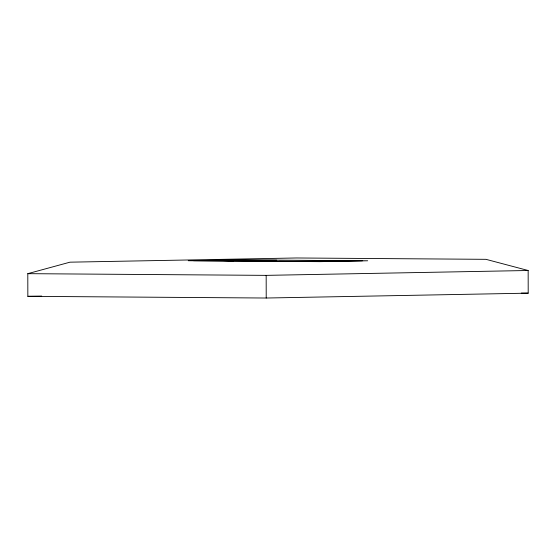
<?xml version="1.0" encoding="UTF-8"?>
<svg xmlns="http://www.w3.org/2000/svg" width="556" height="556" viewBox="0 0 556 556"><rect width="100%" height="100%" fill="white"/><g stroke="black" fill="none" stroke-linecap="round" stroke-linejoin="round"><path stroke-width="0.83" d="M236.807 259.902L188.234 260.722L319.95 261.661L367.683 260.778L235.973 259.84M362.408 260.799L319.116 261.598L193.509 260.701M29.537 273.628L27.8 273.663L27.842 296.327L266.213 298.023L528.2 293.165L528.158 270.501L485.93 259.325L296.452 257.977L69.993 262.175L27.8 273.663L266.171 275.366L528.158 270.501M27.842 296.327L41.721 296.07M276.686 260.187L216.152 260.333L233.395 260.986M279.23 261.313L339.271 261.153L322.529 260.514M525.559 270.48L527.297 270.494M521.264 293.116L528.2 293.165M266.171 275.366L266.213 298.023"/></g></svg>
